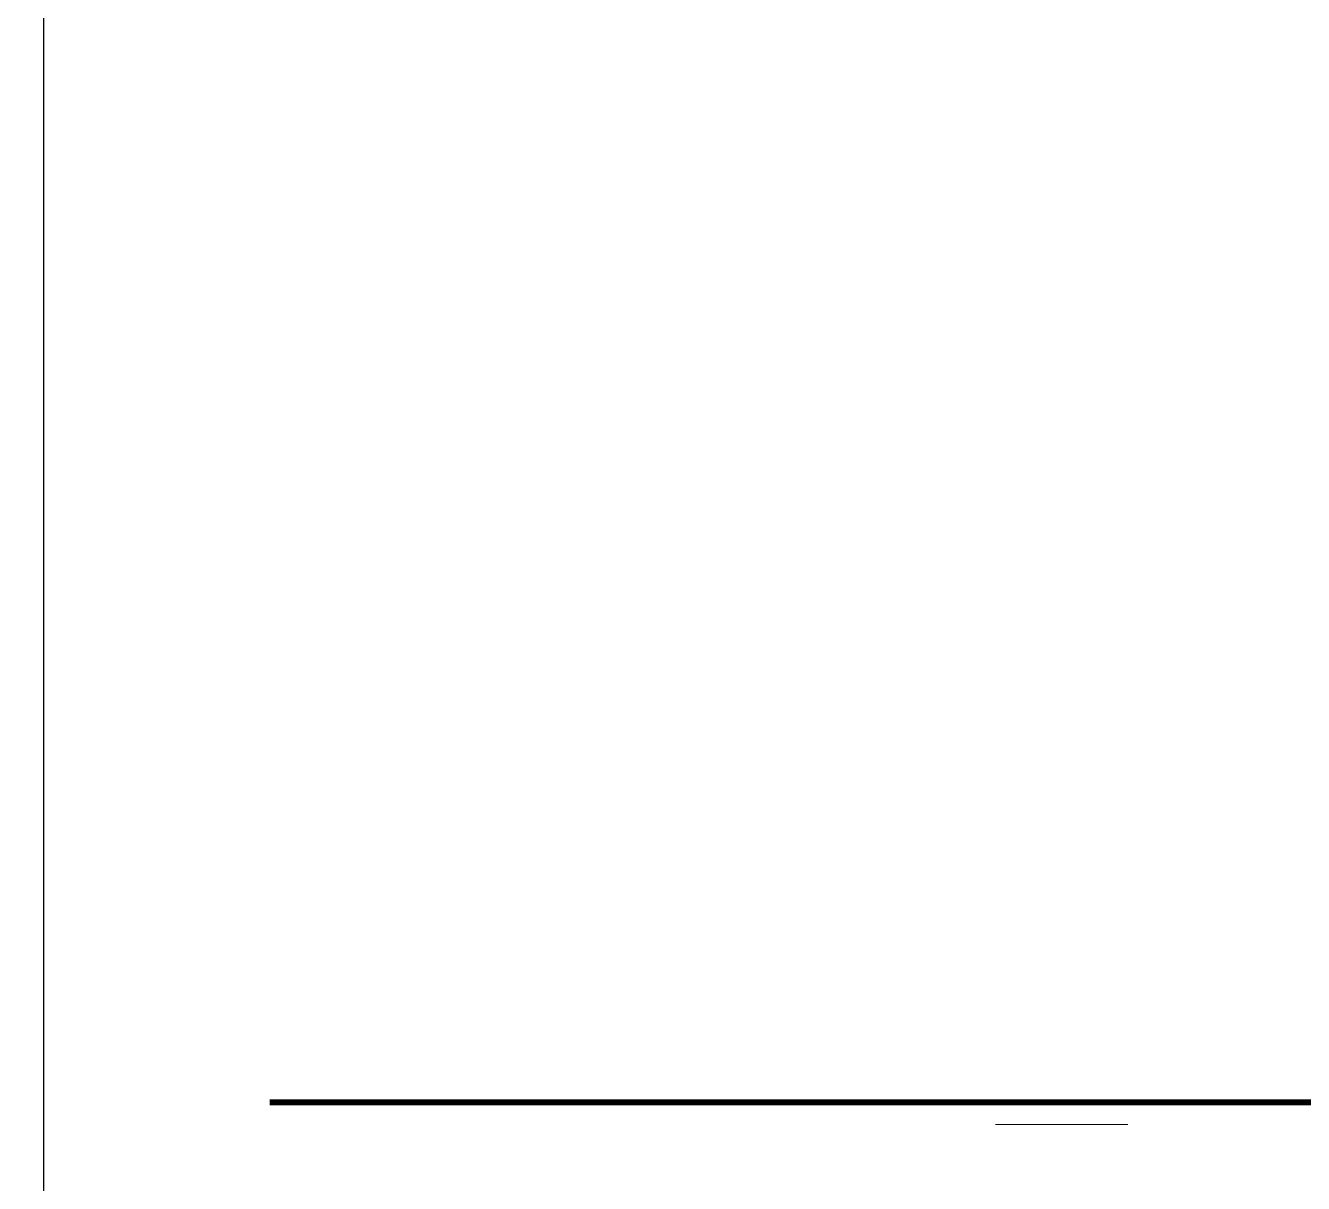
# Model space of a CAD drawing. Header units: millimetres. Extents: x -16602 to 168350, y -134254 to 50573.
# Drawn here: x 93659 to 115918, y -21752 to -1574 of the extents above; entities that cross this region are included whole.
import ezdxf

# ---------------------------------------------------------------- set-up
doc = ezdxf.new("R2010")
doc.units = ezdxf.units.MM
doc.header["$LTSCALE"] = 40
doc.linetypes.add('PHANTOM', pattern=[63.5, 31.75, -6.35, 6.35, -6.35, 6.35, -6.35])
doc.layers.get('0').update_dxf_attribs({"linetype": 'CONTINUOUS', "lineweight": 13})
doc.layers.get('Defpoints').update_dxf_attribs({"linetype": 'CONTINUOUS', "lineweight": 13})
doc.layers.add('Handrail', color=6, linetype='CONTINUOUS', lineweight=13)
doc.styles.add('ROMANS', font='ROMANS.SHX', dxfattribs={"width": 0.75})
doc.dimstyles.new('1TO80', dxfattribs={"dimscale": 80, "dimtxt": 2.5, "dimasz": 1.5, "dimexe": 1, "dimexo": 1.5, "dimgap": 1, "dimtad": 1, "dimdec": 0, "dimrnd": 0.5, "dimdsep": 46, "dimtxsty": 'ROMANS', "dimblk1": 'OBLIQUE', "dimblk2": 'OBLIQUE', "dimsah": 1, "dimcen": 0.09, "dimadec": 0, "dimazin": 0, "dimtfac": 0.6, "dimtdec": 0, "dimtmove": 0, "dimatfit": 2, "dimfxl": 0, "dimtolj": 1, "dimarcsym": 0})

# ---------------------------------------------------------------- blocks, each defined once
blk = doc.blocks.new('_OBLIQUE')
at = {"color": 0, "linetype": 'ByBlock'}
blk.add_line((-0.5, -0.5), (0.5, 0.5), dxfattribs=at)
blk = doc.blocks.new('*D616')
at = {"color": 0, "lineweight": -2}
for p, q in [((118156, 16062), (93890, 16062)), ((93970, 16062), (93970, -115938)), ((118156, -115938), (93890, -115938))]:
    blk.add_line(p, q, dxfattribs=at)
at = {"layer": 'Defpoints', "color": 0}
for p in [(118276, 16062), (93970, -115938), (118276, -115938)]:
    blk.add_point(p, dxfattribs=at)
at = {"color": 0, "lineweight": -2, "xscale": 120, "yscale": 120, "zscale": 120}
for p, rotation in [((93970, 16062), 90), ((93970, -115938), 270)]:
    blk.add_blockref('_OBLIQUE', p, dxfattribs=dict(at, rotation=rotation))
at = {"color": 0, "insert": (93790, -49938), "char_height": 200, "attachment_point": 5, "rotation": 90, "style": 'ROMANS'}
blk.add_mtext('\\A1;132000', dxfattribs=at)

msp = doc.modelspace()

# ---------------------------------------------------------------- linework, layer by layer
at = {"linetype": 'PHANTOM', "const_width": 100}
msp.add_lwpolyline([(97910.5, -20338), (168300.2, -20338)], dxfattribs=at)
at = {"layer": 'Handrail'}
msp.add_line((112857.5, -20725.7), (110556.2, -20725.7), dxfattribs=at)

# ---------------------------------------------------------------- dimensions: what is measured, and where the dimension line sits
dim = msp.add_linear_dim(base=(93970.2, -115938), p1=(118276.3, 16062), p2=(118276.3, -115938), angle=90, dimstyle='1TO80')
dim.commit()
dim.dimension.update_dxf_attribs({"geometry": '*D616', "text_midpoint": (93790.2, -49938)})

doc.saveas('drawing.dxf')
